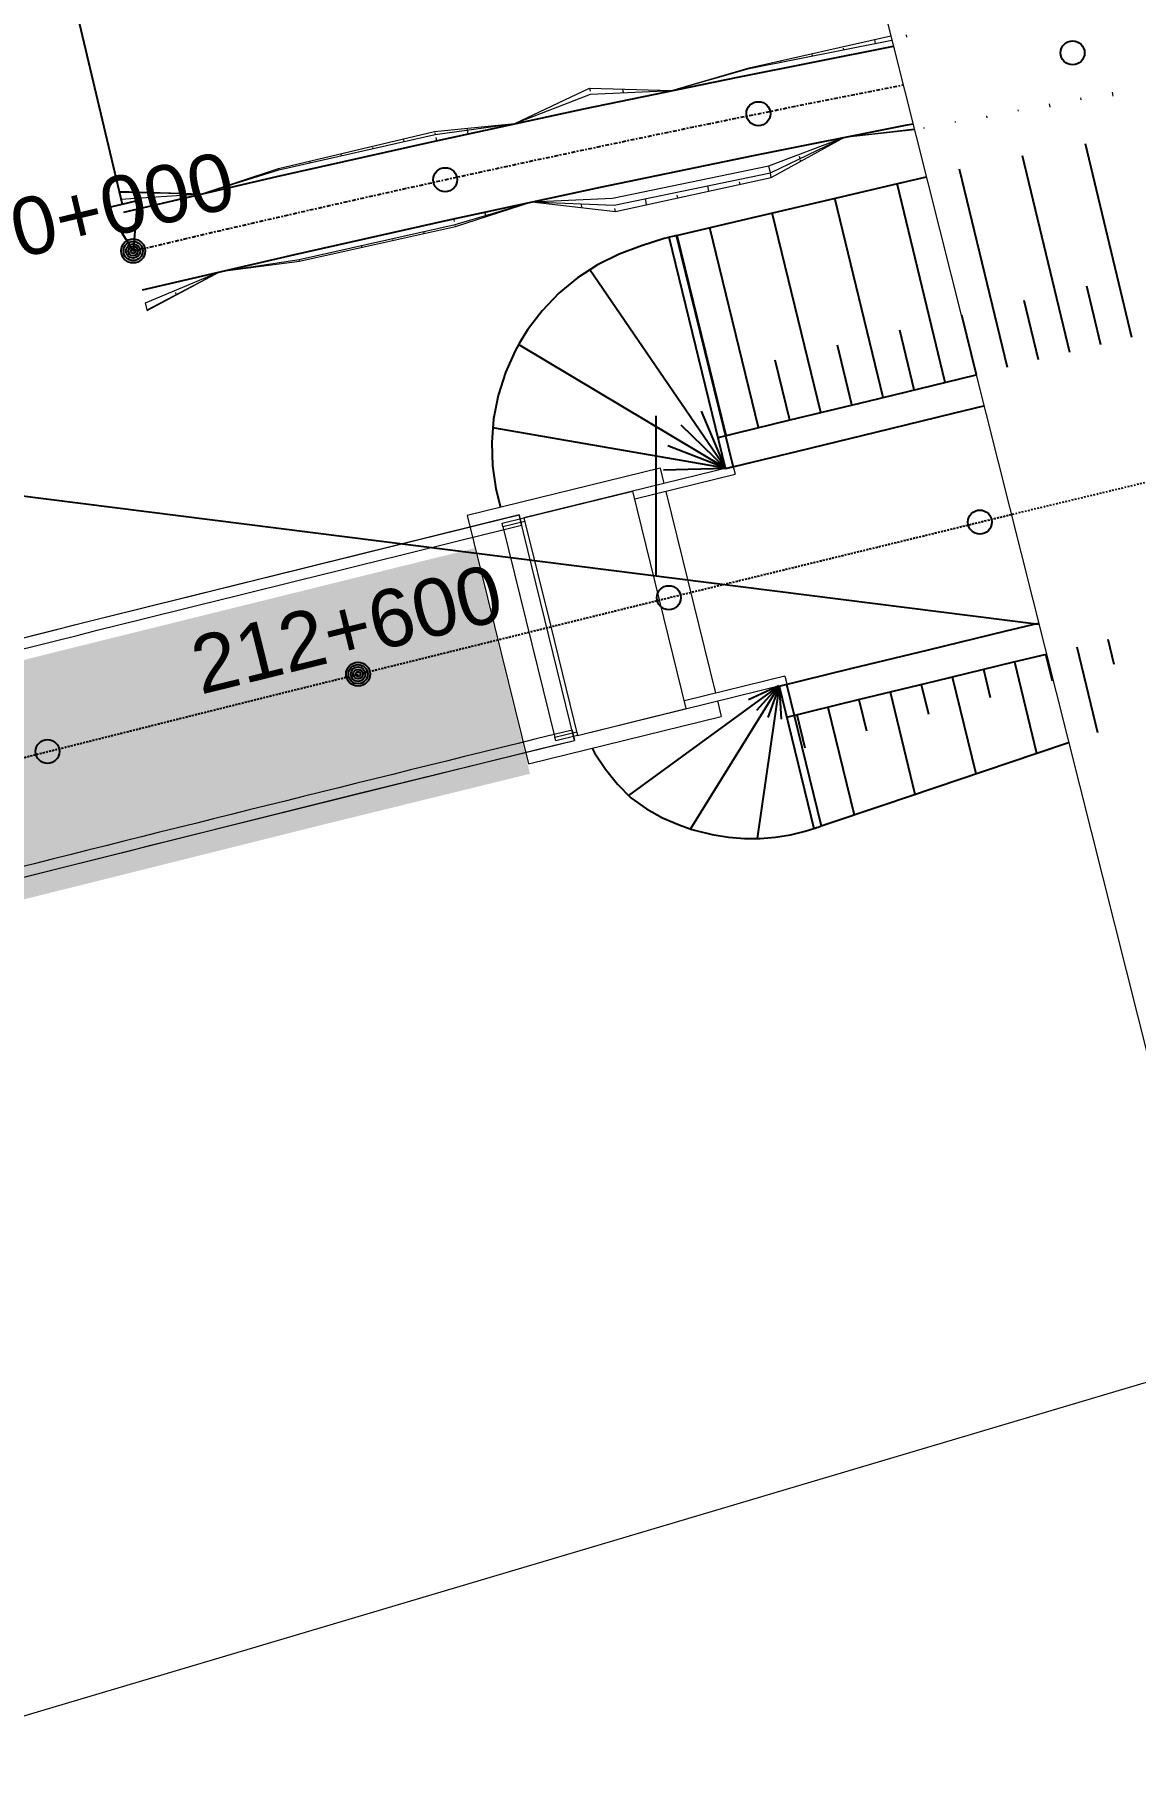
# Model space of a CAD drawing. Header units: metres. Extents: x -4 to 509425, y 7549 to 4732445.
# Drawn here: x 478961.2 to 479030, y 4719064.8 to 4719172.6 of the extents above; entities that cross this region are included whole.
import ezdxf
from ezdxf.enums import TextEntityAlignment as Align

# ---------------------------------------------------------------- set-up
doc = ezdxf.new("R2010")
doc.units = ezdxf.units.M
doc.header["$LTSCALE"] = 0.01
doc.header["$MEASUREMENT"] = 0
doc.linetypes.add('322308300149-PRV-PLA-PT-TRA-220201-XREF_PLANTA_1000$0$TRAZO_Y_PUNTO2', pattern=[12.7, 6.35, -3.175, 0, -3.175])
doc.linetypes.add('322308300149-PRV-PLA-PT-URB-220600-XREF_VIALES_1000$0$ACAD_ISO04W100', pattern=[30, 24, -3, 0, -3])
doc.layers.get('0').update_dxf_attribs({"lineweight": 0})
for name, color, linetype, lineweight in [('322308300149-PRV-PLA-PT-EST-221000-XREF_ESTRUC_1000$0$A-GENM', 9, 'Continuous', 9), ('322308300149-PRV-PLA-PT-EST-221000-XREF_ESTRUC_1000$0$S-BRDG-ABUT', 9, 'Continuous', 9), ('Ferrocarril electrificado tranvía o trolebus__ptw_', 8, 'Continuous', 0)]:
    doc.layers.add(name, color=color, linetype=linetype, lineweight=lineweight)
for name, color, linetype, lineweight, true_color in [('322308300149-PRV-PLA-PT-EST-221000-XREF_ESTRUC_1000$0$C-RAIL-HACH-VIADUCT', 7, 'Continuous', 9, 0xd6d6d6), ('322308300149-PRV-PLA-PT-URB-220600-XREF_VIALES_1000$0$C-ROAD-SLOP-CUTT-CAMINOS', 7, 'Continuous', 13, 0xff1f1f), ('322308300149-PRV-PLA-PT-URB-220600-XREF_VIALES_1000$0$C-ROAD-SLOP-FILL-CAMINOS', 7, 'Continuous', 13, 0x2eb800)]:
    doc.layers.add(name, color=color, linetype=linetype, lineweight=lineweight, true_color=true_color)
for name, color, linetype, true_color in [('322308300149-PRV-PLA-PT-TRA-220201-XREF_PLANTA_1000$0$C-RAIL-CNTR', 1, '322308300149-PRV-PLA-PT-TRA-220201-XREF_PLANTA_1000$0$TRAZO_Y_PUNTO2', 0xff0000), ('322308300149-PRV-PLA-PT-TRA-220201-XREF_PLANTA_1000$0$C-RAIL-SLOP-FILL', 7, 'Continuous', 0x2eb800), ('322308300149-PRV-PLA-PT-TRA-220201-XREF_PLANTA_1000$0$C-RAIL-TEXT-CNPK', 1, 'Continuous', 0xff0000), ('322308300149-PRV-PLA-PT-URB-220600-XREF_VIALES_1000$0$C-ROAD-CNTR-CAMINOS', 1, '322308300149-PRV-PLA-PT-URB-220600-XREF_VIALES_1000$0$ACAD_ISO04W100', 0xff0000), ('322308300149-PRV-PLA-PT-URB-220600-XREF_VIALES_1000$0$C-ROAD-TEXT-CNPK-CAMINOS-ENLACE', 1, 'Continuous', 0xff0000)]:
    doc.layers.add(name, color=color, linetype=linetype, true_color=true_color)
for name, color, linetype in [('322308300149-PRV-PLA-PT-TRA-220201-XREF_PLANTA_1000$0$C-RAIL-EXPL', 7, 'Continuous'), ('322308300149-PRV-PLA-PT-URB-220600-XREF_VIALES_1000$0$C-G-GRID-IMPAR', 252, 'Continuous'), ('322308300149-PRV-PLA-PT-URB-220600-XREF_VIALES_1000$0$C-ROAD-FRAIM-IMPAR', 6, 'Continuous'), ('322308300149-PRV-PLA-PT-URB-220600-XREF_VIALES_1000$0$C-ROAD-LANE', 4, 'Continuous'), ('322308300149-PRV-PLA-PT-URB-220600-XREF_VIALES_1000$0$C-ROAD-TEXT-INFO-H030 CE-MI-212_9', 6, 'Continuous')]:
    doc.layers.add(name, color=color, linetype=linetype)
doc.styles.add('322308300149-PRV-PLA-PT-TRA-220201-XREF_PLANTA_1000$0$TYPSA_Arial_3.5mm', font='arial.ttf', dxfattribs={"height": 3.5})
doc.styles.add('322308300149-PRV-PLA-PT-URB-220600-XREF_VIALES_1000$0$Standard', font='arial.ttf')

# ---------------------------------------------------------------- blocks, each defined once
blk = doc.blocks.new('322308300149-PRV-PLA-PT-EST-221000-XREF_ESTRUC_1000$0$SOFISTiK_Generic_Abutment-FIJO - SOFISTiK_Generic_Abutment-FIJO-2783365-Planta 2D SE')
at = {"layer": '322308300149-PRV-PLA-PT-EST-221000-XREF_ESTRUC_1000$0$S-BRDG-ABUT'}
for p, q in [((-9.8, 7), (-9.8, 8)), ((2.6, 8), (-9.8, 8)), ((2.6, -8), (2.6, 8)), ((-14.26, 6.5), (-14.26, 7)), ((-0.8, 7), (-14.26, 7)), ((-14.26, 6.5), (-7.8, 6.5)), ((-9.8, -6.5), (-9.8, 6.5)), ((-0.8, 7), (-7.8, 7)), ((-7.8, 7), (-7.8, 0)), ((-0.8, 0), (-0.8, 7)), ((-0.8, 7), (0.6, 7)), ((-0.8, 6.8), (0.6, 6.8)), ((0.6, 7), (0.6, 6.8)), ((0.6, -6.8), (0.6, 6.8)), ((-7.8, 0), (-7.8, -7)), ((-0.8, -7), (-0.8, 0)), ((-14.26, -7), (-14.26, -6.5)), ((-7.8, -6.5), (-14.26, -6.5)), ((-14.26, -7), (-0.8, -7)), ((-9.8, -8), (-9.8, -7)), ((-0.8, -7), (-7.8, -7)), ((0.6, -6.8), (-0.8, -6.8)), ((0.6, -7), (-0.8, -7)), ((0.6, -6.8), (0.6, -7)), ((-9.8, -8), (2.6, -8))]:
    blk.add_line(p, q, dxfattribs=at)
blk = doc.blocks.new('322308300149-PRV-PLA-PT-EST-221000-XREF_ESTRUC_1000$0$Component_A-E-1-E-2 _0_ - Component_A-E-1-E-2 _0_-793541-Planta 2D SE')
at = {"layer": '322308300149-PRV-PLA-PT-EST-221000-XREF_ESTRUC_1000$0$A-GENM'}
for p, q in [((12881.2, 3321.1), (12881.23, 3321)), ((12881.24, 3320.94), (12881.2, 3321.1)), ((12881.23, 3321), (12881.25, 3320.91)), ((12881.36, 3320.46), (12881.24, 3320.94)), ((12881.25, 3320.91), (12881.27, 3320.85)), ((12881.27, 3320.85), (12881.36, 3320.46))]:
    blk.add_line(p, q, dxfattribs=at)
for points in [[(12657.48, 3262.36), (12669.36, 3265.66), (12693.15, 3272.22), (12722.92, 3280.3), (12746.75, 3286.67), (12761.66, 3290.62), (12773.59, 3293.76), (12785.53, 3296.88), (12801.2, 3300.95), (12820.62, 3305.93), (12847.52, 3312.76), (12867.73, 3317.79), (12881.2, 3321.1)], [(12657.66, 3261.72), (12669.54, 3265.03), (12693.32, 3271.58), (12723.09, 3279.66), (12746.92, 3286.03), (12761.83, 3289.98), (12773.76, 3293.12), (12785.69, 3296.24), (12801.36, 3300.31), (12820.78, 3305.29), (12847.69, 3312.11), (12867.89, 3317.14), (12881.36, 3320.46)]]:
    blk.add_open_spline(points, degree=3, knots=[0, 0, 0, 0, 0.16, 0.32, 0.4, 0.48, 0.52, 0.56, 0.64, 0.73, 0.82, 1, 1, 1, 1], dxfattribs=at)
blk = doc.blocks.new('322308300149-PRV-PLA-PT-EST-221000-XREF_ESTRUC_1000$0$Component_A-E-1-E-2 _1_ - Component_A-E-1-E-2 _1_-797742-Planta 2D SE')
at = {"layer": '322308300149-PRV-PLA-PT-EST-221000-XREF_ESTRUC_1000$0$A-GENM'}
for p, q in [((12884.63, 3307.16), (12884.51, 3307.64)), ((12884.51, 3307.64), (12884.61, 3307.25)), ((12884.61, 3307.25), (12884.62, 3307.19)), ((12884.62, 3307.19), (12884.65, 3307.09)), ((12884.67, 3307), (12884.63, 3307.16)), ((12884.65, 3307.09), (12884.67, 3307))]:
    blk.add_line(p, q, dxfattribs=at)
for points, knots in [([(12884.51, 3307.64), (12872.56, 3304.7), (12848.65, 3298.75), (12818.81, 3291.17), (12794.97, 3285.02), (12777.09, 3280.35), (12759.23, 3275.64), (12733.94, 3268.91), (12701.25, 3260.07), (12674.54, 3252.71), (12661.19, 3249.01)], [0, 0, 0, 0, 0.16, 0.32, 0.4, 0.48, 0.56, 0.64, 0.82, 1, 1, 1, 1]), ([(12661.37, 3248.37), (12673.23, 3251.66), (12696.97, 3258.21), (12726.68, 3266.27), (12750.47, 3272.63), (12765.35, 3276.58), (12777.26, 3279.71), (12789.17, 3282.82), (12804.82, 3286.88), (12824.2, 3291.86), (12851.06, 3298.67), (12871.22, 3303.69), (12884.67, 3307)], [0, 0, 0, 0, 0.16, 0.32, 0.4, 0.48, 0.52, 0.56, 0.64, 0.73, 0.82, 1, 1, 1, 1])]:
    blk.add_open_spline(points, degree=3, knots=knots, dxfattribs=at)

msp = doc.modelspace()

# ---------------------------------------------------------------- hatches: boundary and pattern name
at = {"layer": '322308300149-PRV-PLA-PT-EST-221000-XREF_ESTRUC_1000$0$C-RAIL-HACH-VIADUCT'}
h = msp.add_hatch(color=256, dxfattribs=at)
h.dxf.hatch_style = 1
h.paths.add_polyline_path([(478992.12, 4719126.396), (478988.652, 4719140.5), (478962.619, 4719134.047), (478935.625, 4719127.247), (478918.648, 4719122.913), (478901.96, 4719118.612), (478884.894, 4719114.168), (478862.659, 4719108.313), (478838.899, 4719101.976), (478819.752, 4719096.812), (478810.335, 4719094.254), (478801.386, 4719091.812), (478779.238, 4719085.727), (478764.926, 4719081.763), (478768.814, 4719067.768), (478785.01, 4719072.252), (478801.607, 4719076.815), (478810.541, 4719079.256), (478831.363, 4719084.906), (478853.159, 4719090.757), (478874.385, 4719096.39), (478899.282, 4719102.911), (478919.002, 4719108.009), (478936.563, 4719112.499), (478960.607, 4719118.57), (478978.668, 4719123.087)])

# ---------------------------------------------------------------- linework, layer by layer
at = {"color": 5}
msp.add_lwpolyline([(481205.446, 4721268.321), (481336.779, 4720890.497), (478580.819, 4719937.652), (478841.025, 4719863.247), (479090.734, 4718869.963), (479275.072, 4718507.303), (483717.896, 4718343.114), (483848.697, 4718078.765), (484900.497, 4718140.211), (490826.186, 4717645.711)], dxfattribs=at)
at = {"layer": '322308300149-PRV-PLA-PT-EST-221000-XREF_ESTRUC_1000$0$C-RAIL-HACH-VIADUCT', "flags": 128}
msp.add_lwpolyline([(478939.349, 4719114.587), (478963.393, 4719120.659), (478981.454, 4719125.176), (478994.907, 4719128.484), (478991.438, 4719142.589), (478965.405, 4719136.135), (478938.411, 4719129.335)], dxfattribs=at)
at = {"layer": '322308300149-PRV-PLA-PT-TRA-220201-XREF_PLANTA_1000$0$C-RAIL-CNTR', "flags": 128}
for points in [[(474084.959, 4718183.219), (477094.628, 4718673.219), (477182.903, 4718687.627), (477236.79, 4718696.516), (477279.237, 4718703.607), (477316.47, 4718709.913), (477350.418, 4718715.747), (477382.017, 4718721.261), (477411.812, 4718726.544), (477440.156, 4718731.653), (477467.296, 4718736.628), (477493.412, 4718741.498), (477518.641, 4718746.285), (477543.09, 4718751.008), (477547.823, 4718751.931), (477571.451, 4718756.593), (477595.063, 4718761.332), (477618.659, 4718766.151), (477642.239, 4718771.047), (477665.803, 4718776.022), (477689.35, 4718781.075), (477712.88, 4718786.206), (477736.393, 4718791.415), (477759.889, 4718796.703), (477783.367, 4718802.068), (477806.827, 4718807.512), (477830.268, 4718813.033), (477853.692, 4718818.632), (477877.096, 4718824.309), (477900.482, 4718830.064), (477923.848, 4718835.896), (477947.195, 4718841.806), (477970.522, 4718847.793), (477993.829, 4718853.858), (477998.229, 4718855.012), (478021.512, 4718861.169), (478045.409, 4718867.569), (478069.995, 4718874.235), (478095.358, 4718881.193), (478121.612, 4718888.478), (478148.901, 4718896.13), (478177.413, 4718904.207), (478207.405, 4718912.784), (478239.242, 4718921.97), (478273.48, 4718931.928), (478311.037, 4718942.93), (478353.669, 4718955.497), (478405.698, 4718970.906), (478440.547, 4718981.25), (478526.301, 4719006.67), (478578.691, 4719022.105), (478619.997, 4719034.181), (478656.265, 4719044.697), (478689.372, 4719054.209), (478720.224, 4719062.988), (478749.351, 4719071.19), (478777.096, 4719078.917), (478803.698, 4719086.242), (478829.333, 4719093.216), (478854.132, 4719099.878), (478878.202, 4719106.26), (478882.865, 4719107.487), (478906.168, 4719113.566), (478929.492, 4719119.568), (478952.835, 4719125.493), (478976.197, 4719131.34), (478999.579, 4719137.109), (479022.98, 4719142.801), (479046.4, 4719148.415), (479069.838, 4719153.951), (479093.295, 4719159.409), (479116.769, 4719164.789), (479140.261, 4719170.091), (479163.771, 4719175.315), (479187.298, 4719180.461), (479210.842, 4719185.529), (479234.403, 4719190.519), (479257.98, 4719195.43), (479281.573, 4719200.263), (479305.182, 4719205.017), (479328.807, 4719209.693), (479352.447, 4719214.291), (479376.103, 4719218.81), (479399.773, 4719223.25), (479423.458, 4719227.612), (479447.157, 4719231.895), (479470.87, 4719236.1), (479494.598, 4719240.225), (479518.338, 4719244.272), (479542.092, 4719248.24), (479565.86, 4719252.129), (479589.639, 4719255.938), (479613.432, 4719259.669), (479637.237, 4719263.321), (479661.053, 4719266.894), (479684.882, 4719270.387), (479708.722, 4719273.802), (479732.573, 4719277.137), (479756.435, 4719280.393), (479780.307, 4719283.57), (479804.191, 4719286.667), (479828.084, 4719289.685), (479851.987, 4719292.624), (479875.9, 4719295.483), (479899.822, 4719298.263), (479923.753, 4719300.963), (479947.694, 4719303.584), (479971.642, 4719306.125), (479995.599, 4719308.587), (480019.564, 4719310.969), (480043.537, 4719313.271), (480067.518, 4719315.494), (480091.505, 4719317.637), (480115.5, 4719319.701), (480139.501, 4719321.684), (480163.509, 4719323.588), (480187.523, 4719325.413), (480211.543, 4719327.157), (480235.568, 4719328.822), (480259.599, 4719330.407), (480283.636, 4719331.912), (480307.677, 4719333.337), (480331.722, 4719334.682), (480355.772, 4719335.947), (480379.826, 4719337.133), (480403.884, 4719338.238), (480427.945, 4719339.264), (480452.01, 4719340.21), (480476.077, 4719341.076), (480500.148, 4719341.862), (480524.22, 4719342.567), (480548.295, 4719343.193), (480572.372, 4719343.739), (480596.451, 4719344.205), (480620.531, 4719344.591), (480644.612, 4719344.897), (480668.695, 4719345.123), (480692.777, 4719345.269), (480716.86, 4719345.335), (480740.943, 4719345.321), (480765.026, 4719345.227), (480789.109, 4719345.053), (480813.191, 4719344.799), (480837.272, 4719344.465), (480861.351, 4719344.051), (480885.429, 4719343.557), (480909.506, 4719342.983), (480933.58, 4719342.329), (480957.652, 4719341.595), (480981.721, 4719340.781), (481005.788, 4719339.888), (481029.851, 4719338.914), (481053.912, 4719337.86), (481077.968, 4719336.726), (481102.021, 4719335.513), (481126.069, 4719334.22), (481150.113, 4719332.846), (481174.152, 4719331.393), (481198.187, 4719329.86), (481222.216, 4719328.247), (481246.239, 4719326.555), (481270.257, 4719324.782), (481294.269, 4719322.93), (481318.275, 4719320.998), (481342.274, 4719318.987), (481366.266, 4719316.895), (481390.251, 4719314.724), (481414.229, 4719312.473), (481438.199, 4719310.143), (481462.161, 4719307.733), (481486.115, 4719305.243), (481488.106, 4719305.033), (481512.051, 4719302.458), (481536.641, 4719299.734), (481561.95, 4719296.852), (481588.072, 4719293.797), (481615.125, 4719290.555), (481643.255, 4719287.104), (481672.659, 4719283.419), (481703.601, 4719279.462), (481736.46, 4719275.182), (481771.808, 4719270.501), (481810.595, 4719265.287), (481854.634, 4719259.293), (481908.391, 4719251.905), (481944.402, 4719246.934), (482033.009, 4719234.735), (482087.126, 4719227.377), (482129.781, 4719221.666), (482167.221, 4719216.739), (482201.383, 4719212.328), (482233.206, 4719208.302), (482263.237, 4719204.586), (482291.83, 4719201.13), (482319.232, 4719197.9), (482345.625, 4719194.872), (482371.146, 4719192.025), (482395.902, 4719189.345), (482400.697, 4719188.836), (482424.651, 4719186.34), (482448.612, 4719183.923), (482472.582, 4719181.586), (482496.559, 4719179.329), (482520.544, 4719177.151), (482544.535, 4719175.053), (482568.534, 4719173.035), (482592.539, 4719171.096), (482616.55, 4719169.237), (482640.567, 4719167.458), (482664.591, 4719165.759), (482688.619, 4719164.14), (482712.653, 4719162.6), (482736.692, 4719161.14), (482760.736, 4719159.76), (482784.784, 4719158.46), (482808.836, 4719157.24), (482832.892, 4719156.1), (482856.952, 4719155.04), (482881.015, 4719154.059), (482905.081, 4719153.159), (482929.151, 4719152.338), (482953.222, 4719151.598), (482977.297, 4719150.937), (483001.373, 4719150.356), (483025.451, 4719149.856), (483049.53, 4719149.435), (483073.611, 4719149.094), (483097.693, 4719148.834), (483121.775, 4719148.653), (483145.858, 4719148.552), (483169.941, 4719148.532), (483194.024, 4719148.591), (483218.107, 4719148.73), (483242.189, 4719148.95), (483266.271, 4719149.249), (483290.351, 4719149.628), (483314.43, 4719150.088), (483338.507, 4719150.627), (483362.582, 4719151.246), (483386.655, 4719151.946), (483410.726, 4719152.725), (483434.793, 4719153.584), (483458.858, 4719154.523), (483474.289, 4719155.167), (483498.348, 4719156.237), (483523.06, 4719157.414), (483548.5, 4719158.705), (483574.762, 4719160.117), (483601.965, 4719161.658), (483630.256, 4719163.339), (483659.833, 4719165.175), (483690.963, 4719167.185), (483724.025, 4719169.397), (483759.596, 4719171.855), (483798.634, 4719174.628), (483842.963, 4719177.851), (483897.077, 4719181.856), (483933.328, 4719184.56), (484022.525, 4719191.183), (484076.998, 4719195.136), (484119.926, 4719198.163), (484157.601, 4719200.734), (484191.973, 4719202.996), (484223.986, 4719205.02), (484254.19, 4719206.847), (484282.943, 4719208.505), (484310.494, 4719210.011), (484337.025, 4719211.38), (484362.674, 4719212.622), (484387.55, 4719213.745), (484392.367, 4719213.953), (484416.43, 4719214.943), (484440.496, 4719215.854), (484464.565, 4719216.684), (484488.636, 4719217.435), (484512.71, 4719218.105), (484536.786, 4719218.696), (484560.864, 4719219.207), (484584.943, 4719219.637), (484609.024, 4719219.988), (484633.106, 4719220.258), (484657.188, 4719220.449), (484681.271, 4719220.56), (484705.354, 4719220.59), (484729.437, 4719220.541), (484753.52, 4719220.412), (484777.602, 4719220.202), (484801.684, 4719219.913), (484825.764, 4719219.543), (484835.198, 4719219.377), (484859.276, 4719218.897), (484884.009, 4719218.325), (484909.473, 4719217.657), (484935.763, 4719216.889), (484962.995, 4719216.015), (484991.319, 4719215.028), (485020.932, 4719213.917), (485052.101, 4719212.67), (485085.208, 4719211.268), (485120.829, 4719209.682), (485159.922, 4719207.866), (485204.317, 4719205.73), (485258.513, 4719203.051), (485294.82, 4719201.236), (485384.152, 4719196.798), (485439.396, 4719194.146), (485482.826, 4719192.149), (485520.915, 4719190.482), (485555.652, 4719189.046), (485587.997, 4719187.791), (485618.51, 4719186.69), (485647.552, 4719185.724), (485674.461, 4719184.906), (485701.284, 4719184.171), (485728.108, 4719183.515), (485754.935, 4719182.939), (485781.763, 4719182.443), (485808.593, 4719182.028), (485835.424, 4719181.692), (485862.255, 4719181.436), (485889.087, 4719181.26), (485915.92, 4719181.164), (485942.753, 4719181.149), (485969.586, 4719181.213), (485996.418, 4719181.357), (486023.25, 4719181.581), (486050.081, 4719181.885), (486076.911, 4719182.269), (486103.74, 4719182.734), (486130.567, 4719183.278), (486157.393, 4719183.902), (486184.216, 4719184.606), (486211.037, 4719185.39), (486237.856, 4719186.254), (486264.673, 4719187.198), (486291.486, 4719188.222), (486318.296, 4719189.326), (486345.103, 4719190.51), (486371.906, 4719191.774), (486398.705, 4719193.117), (486425.5, 4719194.541), (486452.29, 4719196.044), (486479.076, 4719197.627), (486505.858, 4719199.29), (486532.634, 4719201.033), (486559.405, 4719202.856), (486586.17, 4719204.759), (486612.929, 4719206.741), (486639.683, 4719208.803), (486666.43, 4719210.945), (486693.171, 4719213.167), (486719.904, 4719215.468), (486746.631, 4719217.849), (486773.351, 4719220.31), (486800.063, 4719222.85), (486826.768, 4719225.47), (486853.465, 4719228.17), (486880.153, 4719230.949), (486906.833, 4719233.808), (486933.505, 4719236.746), (486960.167, 4719239.764), (486986.821, 4719242.861), (487013.465, 4719246.038), (487040.099, 4719249.294), (487066.724, 4719252.63), (487093.339, 4719256.045), (487119.943, 4719259.539), (487146.537, 4719263.112), (487173.12, 4719266.765), (487199.692, 4719270.497), (487226.252, 4719274.309), (487252.802, 4719278.199), (487279.339, 4719282.169), (487305.865, 4719286.217), (487332.378, 4719290.345), (487358.879, 4719294.552), (487385.368, 4719298.837), (487411.843, 4719303.202), (487438.305, 4719307.646), (487464.754, 4719312.168), (487491.189, 4719316.77), (487517.611, 4719321.45), (487544.018, 4719326.209), (487570.412, 4719331.046), (487596.79, 4719335.963), (487623.154, 4719340.957), (487649.503, 4719346.031), (487675.836, 4719351.183), (487702.154, 4719356.413), (487728.457, 4719361.722), (487754.743, 4719367.11), (487781.013, 4719372.575), (487807.267, 4719378.119), (487833.504, 4719383.741), (487859.725, 4719389.442), (487885.928, 4719395.22), (487912.114, 4719401.077), (487938.282, 4719407.012), (487964.432, 4719413.024), (487990.565, 4719419.115), (488016.679, 4719425.284), (488042.775, 4719431.53), (488068.852, 4719437.854), (488094.909, 4719444.256), (488120.948, 4719450.735), (488146.967, 4719457.293), (488172.967, 4719463.927), (488198.947, 4719470.639), (488224.906, 4719477.429), (488250.846, 4719484.296), (488276.764, 4719491.24), (488302.662, 4719498.262), (488328.539, 4719505.36), (488354.394, 4719512.536), (488380.228, 4719519.789), (488406.041, 4719527.119), (488431.831, 4719534.525), (488457.599, 4719542.009), (488483.345, 4719549.569), (488509.068, 4719557.207), (488534.768, 4719564.92), (488560.445, 4719572.711), (488586.099, 4719580.578), (488590.128, 4719581.821), (488615.754, 4719589.777), (488640.783, 4719597.632), (488665.264, 4719605.4), (488689.238, 4719613.092), (488712.742, 4719620.718), (488723.542, 4719624.251), (488746.413, 4719631.795), (488769.259, 4719639.414), (488792.08, 4719647.11), (488814.875, 4719654.882), (488837.644, 4719662.729), (488860.386, 4719670.651), (488883.103, 4719678.65), (488905.792, 4719686.723), (488928.455, 4719694.872), (488951.09, 4719703.096), (488973.698, 4719711.396), (488996.278, 4719719.77), (489018.831, 4719728.219), (489020.726, 4719728.933)], [(474084.959, 4718183.219), (477094.628, 4718673.219), (477182.903, 4718687.627), (477236.79, 4718696.516), (477279.237, 4718703.607), (477316.47, 4718709.913), (477350.418, 4718715.747), (477382.017, 4718721.261), (477411.812, 4718726.544), (477440.156, 4718731.653), (477467.296, 4718736.628), (477493.412, 4718741.498), (477518.641, 4718746.285), (477543.09, 4718751.008), (477547.823, 4718751.931), (477571.451, 4718756.593), (477595.063, 4718761.332), (477618.659, 4718766.151), (477642.239, 4718771.047), (477665.803, 4718776.022), (477689.35, 4718781.075), (477712.88, 4718786.206), (477736.393, 4718791.415), (477759.889, 4718796.703), (477783.367, 4718802.068), (477806.827, 4718807.512), (477830.268, 4718813.033), (477853.692, 4718818.632), (477877.096, 4718824.309), (477900.482, 4718830.064), (477923.848, 4718835.896), (477947.195, 4718841.806), (477970.522, 4718847.793), (477993.829, 4718853.858), (477998.229, 4718855.012), (478021.512, 4718861.169), (478045.409, 4718867.569), (478069.995, 4718874.235), (478095.358, 4718881.193), (478121.612, 4718888.478), (478148.901, 4718896.13), (478177.413, 4718904.207), (478207.405, 4718912.784), (478239.242, 4718921.97), (478273.48, 4718931.928), (478311.037, 4718942.93), (478353.669, 4718955.497), (478405.698, 4718970.906), (478440.547, 4718981.25), (478526.301, 4719006.67), (478578.691, 4719022.105), (478619.997, 4719034.181), (478656.265, 4719044.697), (478689.372, 4719054.209), (478720.224, 4719062.988), (478749.351, 4719071.19), (478777.096, 4719078.917), (478803.698, 4719086.242), (478829.333, 4719093.216), (478854.132, 4719099.878), (478878.202, 4719106.26), (478882.865, 4719107.487), (478906.168, 4719113.566), (478929.492, 4719119.568), (478952.835, 4719125.493), (478976.197, 4719131.34), (478999.579, 4719137.109), (479022.98, 4719142.801), (479046.4, 4719148.415), (479069.838, 4719153.951), (479093.295, 4719159.409), (479116.769, 4719164.789), (479140.261, 4719170.091), (479163.771, 4719175.315), (479187.298, 4719180.461), (479210.842, 4719185.529), (479234.403, 4719190.519), (479257.98, 4719195.43), (479281.573, 4719200.263), (479305.182, 4719205.017), (479328.807, 4719209.693), (479352.447, 4719214.291), (479376.103, 4719218.81), (479399.773, 4719223.25), (479423.458, 4719227.612), (479447.157, 4719231.895), (479470.87, 4719236.1), (479494.598, 4719240.225), (479518.338, 4719244.272), (479542.092, 4719248.24), (479565.86, 4719252.129), (479589.639, 4719255.938), (479613.432, 4719259.669), (479637.237, 4719263.321), (479661.053, 4719266.894), (479684.882, 4719270.387), (479708.722, 4719273.802), (479732.573, 4719277.137), (479756.435, 4719280.393), (479780.307, 4719283.57), (479804.191, 4719286.667), (479828.084, 4719289.685), (479851.987, 4719292.624), (479875.9, 4719295.483), (479899.822, 4719298.263), (479923.753, 4719300.963), (479947.694, 4719303.584), (479971.642, 4719306.125), (479995.599, 4719308.587), (480019.564, 4719310.969), (480043.537, 4719313.271), (480067.518, 4719315.494), (480091.505, 4719317.637), (480115.5, 4719319.701), (480139.501, 4719321.684), (480163.509, 4719323.588), (480187.523, 4719325.413), (480211.543, 4719327.157), (480235.568, 4719328.822), (480259.599, 4719330.407), (480283.636, 4719331.912), (480307.677, 4719333.337), (480331.722, 4719334.682), (480355.772, 4719335.947), (480379.826, 4719337.133), (480403.884, 4719338.238), (480427.945, 4719339.264), (480452.01, 4719340.21), (480476.077, 4719341.076), (480500.148, 4719341.862), (480524.22, 4719342.567), (480548.295, 4719343.193), (480572.372, 4719343.739), (480596.451, 4719344.205), (480620.531, 4719344.591), (480644.612, 4719344.897), (480668.695, 4719345.123), (480692.777, 4719345.269), (480716.86, 4719345.335), (480740.943, 4719345.321), (480765.026, 4719345.227), (480789.109, 4719345.053), (480813.191, 4719344.799), (480837.272, 4719344.465), (480861.351, 4719344.051), (480885.429, 4719343.557), (480909.506, 4719342.983), (480933.58, 4719342.329), (480957.652, 4719341.595), (480981.721, 4719340.781), (481005.788, 4719339.888), (481029.851, 4719338.914), (481053.912, 4719337.86), (481077.968, 4719336.726), (481102.021, 4719335.513), (481126.069, 4719334.22), (481150.113, 4719332.846), (481174.152, 4719331.393), (481198.187, 4719329.86), (481222.216, 4719328.247), (481246.239, 4719326.555), (481270.257, 4719324.782), (481294.269, 4719322.93), (481318.275, 4719320.998), (481342.274, 4719318.987), (481366.266, 4719316.895), (481390.251, 4719314.724), (481414.229, 4719312.473), (481438.199, 4719310.143), (481462.161, 4719307.733), (481486.115, 4719305.243), (481488.106, 4719305.033), (481512.051, 4719302.458), (481536.641, 4719299.734), (481561.95, 4719296.852), (481588.072, 4719293.797), (481615.125, 4719290.555), (481643.255, 4719287.104), (481672.659, 4719283.419), (481703.601, 4719279.462), (481736.46, 4719275.182), (481771.808, 4719270.501), (481810.595, 4719265.287), (481854.634, 4719259.293), (481908.391, 4719251.905), (481944.402, 4719246.934), (482033.009, 4719234.735), (482087.126, 4719227.377), (482129.781, 4719221.666), (482167.221, 4719216.739), (482201.383, 4719212.328), (482233.206, 4719208.302), (482263.237, 4719204.586), (482291.83, 4719201.13), (482319.232, 4719197.9), (482345.625, 4719194.872), (482371.146, 4719192.025), (482395.902, 4719189.345), (482400.697, 4719188.836), (482424.651, 4719186.34), (482448.612, 4719183.923), (482472.582, 4719181.586), (482496.559, 4719179.329), (482520.544, 4719177.151), (482544.535, 4719175.053), (482568.534, 4719173.035), (482592.539, 4719171.096), (482616.55, 4719169.237), (482640.567, 4719167.458), (482664.591, 4719165.759), (482688.619, 4719164.14), (482712.653, 4719162.6), (482736.692, 4719161.14), (482760.736, 4719159.76), (482784.784, 4719158.46), (482808.836, 4719157.24), (482832.892, 4719156.1), (482856.952, 4719155.04), (482881.015, 4719154.059), (482905.081, 4719153.159), (482929.151, 4719152.338), (482953.222, 4719151.598), (482977.297, 4719150.937), (483001.373, 4719150.356), (483025.451, 4719149.856), (483049.53, 4719149.435), (483073.611, 4719149.094), (483097.693, 4719148.834), (483121.775, 4719148.653), (483145.858, 4719148.552), (483169.941, 4719148.532), (483194.024, 4719148.591), (483218.107, 4719148.73), (483242.189, 4719148.95), (483266.271, 4719149.249), (483290.351, 4719149.628), (483314.43, 4719150.088), (483338.507, 4719150.627), (483362.582, 4719151.246), (483386.655, 4719151.946), (483410.726, 4719152.725), (483434.793, 4719153.584), (483458.858, 4719154.523), (483474.289, 4719155.167), (483498.348, 4719156.237), (483523.06, 4719157.414), (483548.5, 4719158.705), (483574.762, 4719160.117), (483601.965, 4719161.658), (483630.256, 4719163.339), (483659.833, 4719165.175), (483690.963, 4719167.185), (483724.025, 4719169.397), (483759.596, 4719171.855), (483798.634, 4719174.628), (483842.963, 4719177.851), (483897.077, 4719181.856), (483933.328, 4719184.56), (484022.525, 4719191.183), (484076.998, 4719195.136), (484119.926, 4719198.163), (484157.601, 4719200.734), (484191.973, 4719202.996), (484223.986, 4719205.02), (484254.19, 4719206.847), (484282.943, 4719208.505), (484310.494, 4719210.011), (484337.025, 4719211.38), (484362.674, 4719212.622), (484387.55, 4719213.745), (484392.367, 4719213.953), (484416.43, 4719214.943), (484440.496, 4719215.854), (484464.565, 4719216.684), (484488.636, 4719217.435), (484512.71, 4719218.105), (484536.786, 4719218.696), (484560.864, 4719219.207), (484584.943, 4719219.637), (484609.024, 4719219.988), (484633.106, 4719220.258), (484657.188, 4719220.449), (484681.271, 4719220.56), (484705.354, 4719220.59), (484729.437, 4719220.541), (484753.52, 4719220.412), (484777.602, 4719220.202), (484801.684, 4719219.913), (484825.764, 4719219.543), (484835.198, 4719219.377), (484859.276, 4719218.897), (484884.009, 4719218.325), (484909.473, 4719217.657), (484935.763, 4719216.889), (484962.995, 4719216.015), (484991.319, 4719215.028), (485020.932, 4719213.917), (485052.101, 4719212.67), (485085.208, 4719211.268), (485120.829, 4719209.682), (485159.922, 4719207.866), (485204.317, 4719205.73), (485258.513, 4719203.051), (485294.82, 4719201.236), (485384.152, 4719196.798), (485439.396, 4719194.146), (485482.826, 4719192.149), (485520.915, 4719190.482), (485555.652, 4719189.046), (485587.997, 4719187.791), (485618.51, 4719186.69), (485647.552, 4719185.724), (485674.461, 4719184.906), (485701.284, 4719184.171), (485728.108, 4719183.515), (485754.935, 4719182.939), (485781.763, 4719182.443), (485808.593, 4719182.028), (485835.424, 4719181.692), (485862.255, 4719181.436), (485889.087, 4719181.26), (485915.92, 4719181.164), (485942.753, 4719181.149), (485969.586, 4719181.213), (485996.418, 4719181.357), (486023.25, 4719181.581), (486050.081, 4719181.885), (486076.911, 4719182.269), (486103.74, 4719182.734), (486130.567, 4719183.278), (486157.393, 4719183.902), (486184.216, 4719184.606), (486211.037, 4719185.39), (486237.856, 4719186.254), (486264.673, 4719187.198), (486291.486, 4719188.222), (486318.296, 4719189.326), (486345.103, 4719190.51), (486371.906, 4719191.774), (486398.705, 4719193.117), (486425.5, 4719194.541), (486452.29, 4719196.044), (486479.076, 4719197.627), (486505.858, 4719199.29), (486532.634, 4719201.033), (486559.405, 4719202.856), (486586.17, 4719204.759), (486612.929, 4719206.741), (486639.683, 4719208.803), (486666.43, 4719210.945), (486693.171, 4719213.167), (486719.904, 4719215.468), (486746.631, 4719217.849), (486773.351, 4719220.31), (486800.063, 4719222.85), (486826.768, 4719225.47), (486853.465, 4719228.17), (486880.153, 4719230.949), (486906.833, 4719233.808), (486933.505, 4719236.746), (486960.167, 4719239.764), (486986.821, 4719242.861), (487013.465, 4719246.038), (487040.099, 4719249.294), (487066.724, 4719252.63), (487093.339, 4719256.045), (487119.943, 4719259.539), (487146.537, 4719263.112), (487173.12, 4719266.765), (487199.692, 4719270.497), (487226.252, 4719274.309), (487252.802, 4719278.199), (487279.339, 4719282.169), (487305.865, 4719286.217), (487332.378, 4719290.345), (487358.879, 4719294.552), (487385.368, 4719298.837), (487411.843, 4719303.202), (487438.305, 4719307.646), (487464.754, 4719312.168), (487491.189, 4719316.77), (487517.611, 4719321.45), (487544.018, 4719326.209), (487570.412, 4719331.046), (487596.79, 4719335.963), (487623.154, 4719340.957), (487649.503, 4719346.031), (487675.836, 4719351.183), (487702.154, 4719356.413), (487728.457, 4719361.722), (487754.743, 4719367.11), (487781.013, 4719372.575), (487807.267, 4719378.119), (487833.504, 4719383.741), (487859.725, 4719389.442), (487885.928, 4719395.22), (487912.114, 4719401.077), (487938.282, 4719407.012), (487964.432, 4719413.024), (487990.565, 4719419.115), (488016.679, 4719425.284), (488042.775, 4719431.53), (488068.852, 4719437.854), (488094.909, 4719444.256), (488120.948, 4719450.735), (488146.967, 4719457.293), (488172.967, 4719463.927), (488198.947, 4719470.639), (488224.906, 4719477.429), (488250.846, 4719484.296), (488276.764, 4719491.24), (488302.662, 4719498.262), (488328.539, 4719505.36), (488354.394, 4719512.536), (488380.228, 4719519.789), (488406.041, 4719527.119), (488431.831, 4719534.525), (488457.599, 4719542.009), (488483.345, 4719549.569), (488509.068, 4719557.207), (488534.768, 4719564.92), (488560.445, 4719572.711), (488586.099, 4719580.578), (488590.128, 4719581.821), (488615.754, 4719589.777), (488640.783, 4719597.632), (488665.264, 4719605.4), (488689.238, 4719613.092), (488712.742, 4719620.718), (488723.542, 4719624.251), (488746.413, 4719631.795), (488769.259, 4719639.414), (488792.08, 4719647.11), (488814.875, 4719654.882), (488837.644, 4719662.729), (488860.386, 4719670.651), (488883.103, 4719678.65), (488905.792, 4719686.723), (488928.455, 4719694.872), (488951.09, 4719703.096), (488973.698, 4719711.396), (488996.278, 4719719.77), (489018.831, 4719728.219), (489020.726, 4719728.933)], [(478635.848, 4719038.777), (478656.265, 4719044.697), (478689.372, 4719054.209), (478720.224, 4719062.988), (478749.351, 4719071.19), (478777.096, 4719078.917), (478803.698, 4719086.242), (478829.333, 4719093.216), (478854.132, 4719099.878), (478878.202, 4719106.26), (478882.865, 4719107.487), (478906.168, 4719113.566), (478929.492, 4719119.568), (478952.835, 4719125.493), (478976.197, 4719131.34), (478999.579, 4719137.109), (479022.192, 4719142.609)], [(478635.848, 4719038.777), (478656.265, 4719044.697), (478689.372, 4719054.209), (478720.224, 4719062.988), (478749.351, 4719071.19), (478777.096, 4719078.917), (478803.698, 4719086.242), (478829.333, 4719093.216), (478854.132, 4719099.878), (478878.202, 4719106.26), (478882.865, 4719107.487), (478906.168, 4719113.566), (478929.492, 4719119.568), (478952.835, 4719125.493), (478976.197, 4719131.34), (478999.579, 4719137.109), (479022.192, 4719142.609)]]:
    msp.add_lwpolyline(points, dxfattribs=at)
at = {"layer": '322308300149-PRV-PLA-PT-TRA-220201-XREF_PLANTA_1000$0$C-RAIL-EXPL', "lineweight": -3, "flags": 128}
for points in [[(479003.867, 4719147.422), (479008.383, 4719148.523), (479013.248, 4719149.705), (479018.113, 4719150.884), (479019.997, 4719151.339)], [(479003.867, 4719147.422), (479008.383, 4719148.523), (479013.248, 4719149.705), (479018.113, 4719150.884), (479019.997, 4719151.339)], [(479004.365, 4719145.485), (479008.856, 4719146.58), (479013.719, 4719147.761), (479018.583, 4719148.94), (479020.485, 4719149.399)], [(479004.365, 4719145.485), (479008.856, 4719146.58), (479013.719, 4719147.761), (479018.583, 4719148.94), (479020.485, 4719149.399)], [(479007.685, 4719131.885), (479012.166, 4719132.977), (479017.02, 4719134.156), (479021.875, 4719135.332), (479023.898, 4719135.821)], [(479007.685, 4719131.885), (479012.166, 4719132.977), (479017.02, 4719134.156), (479021.875, 4719135.332), (479023.898, 4719135.821)], [(479008.158, 4719129.941), (479012.639, 4719131.033), (479017.491, 4719132.212), (479022.345, 4719133.388), (479024.386, 4719133.881)], [(479008.158, 4719129.941), (479012.639, 4719131.033), (479017.491, 4719132.212), (479022.345, 4719133.388), (479024.386, 4719133.881)]]:
    msp.add_lwpolyline(points, dxfattribs=at)
at = {"layer": '322308300149-PRV-PLA-PT-TRA-220201-XREF_PLANTA_1000$0$C-RAIL-SLOP-FILL', "lineweight": -3}
for p, q in [((479029.731, 4719153.683), (479026.822, 4719165.795)), ((479029.731, 4719153.683), (479026.822, 4719165.795)), ((479025.842, 4719152.748), (479022.882, 4719165.045)), ((479025.842, 4719152.748), (479022.882, 4719165.045)), ((479021.953, 4719151.811), (479018.962, 4719164.205)), ((479021.953, 4719151.811), (479018.962, 4719164.205)), ((479014.177, 4719149.93), (479011.158, 4719162.382)), ((479014.177, 4719149.93), (479011.158, 4719162.382)), ((479018.065, 4719150.872), (479015.059, 4719163.299)), ((479018.065, 4719150.872), (479015.059, 4719163.299)), ((479010.29, 4719148.986), (479007.258, 4719161.463)), ((479010.29, 4719148.986), (479007.258, 4719161.463)), ((479006.404, 4719148.041), (479003.357, 4719160.544)), ((479006.404, 4719148.041), (479003.357, 4719160.544)), ((479004.333, 4719145.507), (479000.816, 4719159.943)), ((479004.333, 4719145.507), (479000.816, 4719159.943)), ((479004.375, 4719147.547), (479001.322, 4719160.063)), ((479004.375, 4719147.547), (479001.322, 4719160.063)), ((479004.33, 4719145.505), (478995.864, 4719157.914)), ((479004.33, 4719145.505), (478995.864, 4719157.914)), ((479023.897, 4719152.28), (479023.004, 4719155.987)), ((479023.897, 4719152.28), (479023.004, 4719155.987)), ((479027.786, 4719153.216), (479026.903, 4719156.888)), ((479027.786, 4719153.216), (479026.903, 4719156.888)), ((479020.009, 4719151.341), (479019.109, 4719155.065)), ((479020.009, 4719151.341), (479019.109, 4719155.065)), ((479016.121, 4719150.401), (479015.217, 4719154.133)), ((479016.121, 4719150.401), (479015.217, 4719154.133)), ((479004.327, 4719145.502), (478991.397, 4719153.236)), ((479004.327, 4719145.502), (478991.397, 4719153.236)), ((479012.234, 4719149.459), (479011.326, 4719153.198)), ((479012.234, 4719149.459), (479011.326, 4719153.198)), ((479008.347, 4719148.514), (479007.435, 4719152.261)), ((479008.347, 4719148.514), (479007.435, 4719152.261)), ((479004.332, 4719145.506), (479002.833, 4719149.064)), ((479004.332, 4719145.506), (479002.833, 4719149.064)), ((479004.326, 4719145.498), (478989.802, 4719148.023)), ((479004.326, 4719145.498), (478989.802, 4719148.023)), ((479004.328, 4719145.504), (479001.562, 4719148.197)), ((479004.328, 4719145.504), (479001.562, 4719148.197)), ((479004.326, 4719145.5), (479000.73, 4719146.904)), ((479004.326, 4719145.5), (479000.73, 4719146.904)), ((479004.326, 4719145.496), (479000.467, 4719145.389)), ((479004.326, 4719145.496), (479000.467, 4719145.389)), ((479026.281, 4719134.339), (479027.577, 4719128.968)), ((479026.281, 4719134.339), (479027.577, 4719128.968)), ((479028.226, 4719134.808), (479028.602, 4719133.248)), ((479028.226, 4719134.808), (479028.602, 4719133.248)), ((479022.393, 4719133.4), (479023.775, 4719127.688)), ((479022.393, 4719133.4), (479023.775, 4719127.688)), ((479024.337, 4719133.869), (479024.739, 4719132.207)), ((479024.337, 4719133.869), (479024.739, 4719132.207)), ((479018.506, 4719132.458), (479019.973, 4719126.405)), ((479018.506, 4719132.458), (479019.973, 4719126.405)), ((479020.449, 4719132.929), (479020.877, 4719131.164)), ((479020.449, 4719132.929), (479020.877, 4719131.164)), ((479007.674, 4719131.889), (478998.268, 4719125.046)), ((479007.674, 4719131.889), (478998.268, 4719125.046)), ((479007.677, 4719131.886), (479002.157, 4719122.946)), ((479007.677, 4719131.886), (479002.157, 4719122.946)), ((479007.673, 4719131.891), (479005.778, 4719131.024)), ((479007.673, 4719131.891), (479005.778, 4719131.024)), ((479007.675, 4719131.887), (479006.267, 4719130.351)), ((479007.675, 4719131.887), (479006.267, 4719130.351)), ((479007.681, 4719131.885), (479006.319, 4719122.354)), ((479007.681, 4719131.885), (479006.319, 4719122.354)), ((479007.679, 4719131.885), (479006.98, 4719129.921)), ((479007.679, 4719131.885), (479006.98, 4719129.921)), ((479007.683, 4719131.885), (479007.804, 4719129.804)), ((479007.683, 4719131.885), (479007.804, 4719129.804)), ((479007.685, 4719131.885), (479009.855, 4719122.976)), ((479007.685, 4719131.885), (479009.855, 4719122.976)), ((479012.675, 4719131.042), (479013.154, 4719129.072)), ((479012.675, 4719131.042), (479013.154, 4719129.072)), ((479014.618, 4719131.514), (479016.173, 4719125.119)), ((479014.618, 4719131.514), (479016.173, 4719125.119)), ((479016.562, 4719131.987), (479017.015, 4719130.119)), ((479016.562, 4719131.987), (479017.015, 4719130.119)), ((479008.789, 4719130.095), (479009.294, 4719128.022)), ((479008.789, 4719130.095), (479009.294, 4719128.022)), ((479010.732, 4719130.569), (479012.373, 4719123.831)), ((479010.732, 4719130.569), (479012.373, 4719123.831))]:
    msp.add_line(p, q, dxfattribs=at)
at = {"layer": '322308300149-PRV-PLA-PT-TRA-220201-XREF_PLANTA_1000$0$C-RAIL-SLOP-FILL', "lineweight": -3, "flags": 128}
for points in [[(479001.268, 4719160.051), (479005.344, 4719161.012), (479010.225, 4719162.162), (479015.107, 4719163.311), (479016.884, 4719163.723)], [(479001.268, 4719160.051), (479005.344, 4719161.012), (479010.225, 4719162.162), (479015.107, 4719163.311), (479016.884, 4719163.723)], [(479001.268, 4719160.051), (479001.219, 4719160.039), (479001.122, 4719160.016), (479001.025, 4719159.993), (479000.927, 4719159.97), (479000.83, 4719159.946), (479000.784, 4719159.935), (479000.504, 4719159.865), (478999.09, 4719159.408), (478997.689, 4719158.893), (478996.345, 4719158.226), (478995.081, 4719157.406), (478993.918, 4719156.445), (478992.871, 4719155.355), (478991.958, 4719154.152), (478991.434, 4719153.303), (478991.19, 4719152.853), (478990.578, 4719151.48), (478990.129, 4719150.051), (478989.846, 4719148.588), (478989.73, 4719147.113), (478989.779, 4719145.645), (478989.986, 4719144.205), (478990.28, 4719143.064)], [(479001.268, 4719160.051), (479001.219, 4719160.039), (479001.122, 4719160.016), (479001.025, 4719159.993), (479000.927, 4719159.97), (479000.83, 4719159.946), (479000.784, 4719159.935), (479000.504, 4719159.865), (478999.09, 4719159.408), (478997.689, 4719158.893), (478996.345, 4719158.226), (478995.081, 4719157.406), (478993.918, 4719156.445), (478992.871, 4719155.355), (478991.958, 4719154.152), (478991.434, 4719153.303), (478991.19, 4719152.853), (478990.578, 4719151.48), (478990.129, 4719150.051), (478989.846, 4719148.588), (478989.73, 4719147.113), (478989.779, 4719145.645), (478989.986, 4719144.205), (478990.28, 4719143.064)], [(479004.817, 4719145.626), (479001.268, 4719160.051)], [(479004.817, 4719145.626), (479001.268, 4719160.051)], [(479008.152, 4719131.999), (479010.313, 4719123.132)], [(479008.152, 4719131.999), (479010.313, 4719123.132)], [(478996.011, 4719127.996), (478996.157, 4719127.713), (478996.837, 4719126.682), (478997.596, 4719125.738), (478998.424, 4719124.885), (478999.389, 4719124.199), (479000.407, 4719123.646), (479001.437, 4719123.197), (479002.237, 4719122.918), (479002.47, 4719122.848), (479003.499, 4719122.595), (479004.517, 4719122.431), (479005.521, 4719122.353), (479006.505, 4719122.355), (479007.467, 4719122.434), (479008.403, 4719122.585), (479009.31, 4719122.806), (479009.855, 4719122.976), (479009.933, 4719123.002), (479010.028, 4719123.035), (479010.123, 4719123.067), (479010.218, 4719123.099), (479010.313, 4719123.132)], [(478996.011, 4719127.996), (478996.157, 4719127.713), (478996.837, 4719126.682), (478997.596, 4719125.738), (478998.424, 4719124.885), (478999.389, 4719124.199), (479000.407, 4719123.646), (479001.437, 4719123.197), (479002.237, 4719122.918), (479002.47, 4719122.848), (479003.499, 4719122.595), (479004.517, 4719122.431), (479005.521, 4719122.353), (479006.505, 4719122.355), (479007.467, 4719122.434), (479008.403, 4719122.585), (479009.31, 4719122.806), (479009.855, 4719122.976), (479009.933, 4719123.002), (479010.028, 4719123.035), (479010.123, 4719123.067), (479010.218, 4719123.099), (479010.313, 4719123.132)], [(479010.313, 4719123.132), (479014.237, 4719124.464), (479018.982, 4719126.07), (479023.727, 4719127.672), (479025.774, 4719128.361)], [(479010.313, 4719123.132), (479014.237, 4719124.464), (479018.982, 4719126.07), (479023.727, 4719127.672), (479025.774, 4719128.361)]]:
    msp.add_lwpolyline(points, dxfattribs=at)
at = {"layer": '322308300149-PRV-PLA-PT-TRA-220201-XREF_PLANTA_1000$0$C-RAIL-TEXT-CNPK'}
for centre, radius in [((479020.229, 4719142.136), 0.75), ((479020.229, 4719142.136), 0.75), ((479000.796, 4719137.407), 0.75), ((479000.796, 4719137.407), 0.75), ((478981.376, 4719132.625), 0.75), ((478981.376, 4719132.625), 0.75), ((478981.376, 4719132.625), 0.6), ((478981.376, 4719132.625), 0.6), ((478981.376, 4719132.625), 0.45), ((478981.376, 4719132.625), 0.45), ((478981.376, 4719132.625), 0.3), ((478981.376, 4719132.625), 0.3), ((478981.376, 4719132.625), 0.15), ((478981.376, 4719132.625), 0.15), ((478961.97, 4719127.789), 0.75), ((478961.97, 4719127.789), 0.75)]:
    msp.add_circle(centre, radius, dxfattribs=at)
at = {"layer": '322308300149-PRV-PLA-PT-URB-220600-XREF_VIALES_1000$0$C-G-GRID-IMPAR', "lineweight": -3, "flags": 128}
msp.add_lwpolyline([(479000, 4719138.776), (479000, 4719148.776)], dxfattribs=at)
at = {"layer": '322308300149-PRV-PLA-PT-URB-220600-XREF_VIALES_1000$0$C-ROAD-CNTR-CAMINOS', "lineweight": -3, "flags": 128}
msp.add_lwpolyline([(478967.321, 4719159.088, -0.0102562), (479015.439, 4719169.469, -0.0102562)], format="xyb", dxfattribs=at)
at = {"layer": '322308300149-PRV-PLA-PT-URB-220600-XREF_VIALES_1000$0$C-ROAD-FRAIM-IMPAR', "lineweight": -3, "flags": 128}
msp.add_lwpolyline([(478931.018, 4719147.49), (479023.915, 4719135.754)], dxfattribs=at)
at = {"layer": '322308300149-PRV-PLA-PT-URB-220600-XREF_VIALES_1000$0$C-ROAD-LANE', "lineweight": -3, "flags": 128}
for points in [[(478966.744, 4719161.521), (478976.306, 4719163.749), (478985.887, 4719165.898), (478995.484, 4719167.97), (479005.098, 4719169.963), (479014.728, 4719171.877), (479014.829, 4719171.896)], [(478967.899, 4719156.656), (478977.421, 4719158.874), (478986.961, 4719161.015), (478996.519, 4719163.078), (479006.093, 4719165.063), (479015.683, 4719166.969), (479016.05, 4719167.039)]]:
    msp.add_lwpolyline(points, dxfattribs=at)
at = {"layer": '322308300149-PRV-PLA-PT-URB-220600-XREF_VIALES_1000$0$C-ROAD-SLOP-CUTT-CAMINOS', "flags": 128}
for points in [[(478991.178, 4719167.05), (478995.831, 4719169.267), (478995.831, 4719169.267), (479000.983, 4719169.12)], [(478991.178, 4719167.05), (478995.831, 4719169.267), (478995.831, 4719169.267), (479000.983, 4719169.12)], [(478991.178, 4719167.05), (478995.908, 4719168.902), (478995.908, 4719168.902), (479000.983, 4719169.12)], [(478995.831, 4719169.267), (478995.869, 4719169.085)], [(478997.892, 4719169.208), (478997.938, 4719168.989)], [(478999.952, 4719169.149), (478999.96, 4719169.113)], [(478992.231, 4719162.163), (478997.281, 4719162.396), (478997.281, 4719162.396), (479007.047, 4719164.414), (479007.047, 4719164.414), (479011.776, 4719166.202)], [(478992.231, 4719162.163), (478997.374, 4719161.955), (478997.374, 4719161.955), (479007.136, 4719163.973), (479007.136, 4719163.973), (479011.776, 4719166.202)], [(478992.231, 4719162.163), (478997.46, 4719161.548), (478997.46, 4719161.548), (479007.195, 4719163.68), (479007.195, 4719163.68), (479011.776, 4719166.202)], [(479010.848, 4719165.756), (479010.83, 4719165.845)], [(479010.86, 4719165.698), (479010.848, 4719165.756)], [(479008.992, 4719164.865), (479008.965, 4719164.997)], [(479009.028, 4719164.689), (479009.01, 4719164.777)], [(479005.248, 4719163.254), (479005.216, 4719163.412)], [(479007.136, 4719163.973), (479007.047, 4719164.414)], [(479007.195, 4719163.68), (479007.136, 4719163.973)], [(478966.434, 4719162.828), (478971.622, 4719162.667)], [(478966.434, 4719162.828), (478966.45, 4719162.761)], [(478966.45, 4719162.761), (478971.622, 4719162.667)], [(478966.45, 4719162.761), (478966.554, 4719162.323)], [(478966.554, 4719162.323), (478971.622, 4719162.667)], [(478968.509, 4719162.764), (478968.514, 4719162.744)], [(478968.519, 4719162.724), (478968.55, 4719162.592)], [(478970.584, 4719162.699), (478970.587, 4719162.686)], [(478970.587, 4719162.686), (478970.608, 4719162.599)], [(478999.407, 4719161.975), (478999.326, 4719162.359)], [(479001.354, 4719162.401), (479001.316, 4719162.582)], [(479003.301, 4719162.827), (479003.231, 4719163.166)], [(478993.277, 4719162.04), (478993.268, 4719162.08)], [(478995.368, 4719161.794), (478995.317, 4719162.038)], [(478997.46, 4719161.548), (478997.417, 4719161.752)], [(478968.089, 4719155.853), (478972.756, 4719157.798)], [(478968.193, 4719155.415), (478972.756, 4719157.798)], [(478968.207, 4719155.356), (478972.756, 4719157.798)], [(478971.843, 4719157.321), (478971.822, 4719157.409)], [(478971.846, 4719157.309), (478971.843, 4719157.321)], [(478968.193, 4719155.415), (478968.089, 4719155.853)], [(478970.018, 4719156.368), (478969.987, 4719156.5)], [(478970.027, 4719156.333), (478970.022, 4719156.35)], [(478968.207, 4719155.356), (478968.193, 4719155.415)]]:
    msp.add_lwpolyline(points, dxfattribs=at)
at = {"layer": '322308300149-PRV-PLA-PT-URB-220600-XREF_VIALES_1000$0$C-ROAD-SLOP-FILL-CAMINOS', "flags": 128}
for points in [[(479000.983, 4719169.12), (479005.806, 4719170.545), (479005.806, 4719170.545), (479014.668, 4719172.535)], [(479000.983, 4719169.12), (479005.806, 4719170.545), (479005.806, 4719170.545), (479014.668, 4719172.535)], [(479000.983, 4719169.12), (479005.815, 4719170.502), (479005.815, 4719170.502), (479014.735, 4719172.269)], [(479013.634, 4719172.303), (479013.681, 4719172.06)], [(479015.62, 4719172.596), (479015.648, 4719172.449)], [(479007.772, 4719170.938), (479007.782, 4719170.892)], [(479009.72, 4719171.424), (479009.748, 4719171.281)], [(479011.696, 4719171.767), (479011.715, 4719171.671)], [(479003.88, 4719169.962), (479003.882, 4719169.949)], [(479005.806, 4719170.545), (479005.815, 4719170.502)], [(479001.948, 4719169.405), (479001.949, 4719169.396)], [(479028.55, 4719168.778), (479028.507, 4719169.015)], [(479022.638, 4719167.835), (479022.623, 4719167.917)], [(479024.62, 4719168.088), (479024.583, 4719168.289)], [(479026.565, 4719168.541), (479026.543, 4719168.66)], [(478971.622, 4719162.667), (478976.418, 4719164.171), (478976.418, 4719164.171), (478986.199, 4719166.363), (478986.199, 4719166.363), (478991.178, 4719167.05)], [(478971.622, 4719162.667), (478976.403, 4719164.237), (478976.403, 4719164.237), (478986.154, 4719166.568), (478986.154, 4719166.568), (478991.178, 4719167.05)], [(478971.622, 4719162.667), (478976.403, 4719164.237), (478976.403, 4719164.237), (478986.154, 4719166.568), (478986.154, 4719166.568), (478991.178, 4719167.05)], [(478988.164, 4719166.761), (478988.191, 4719166.638)], [(478988.191, 4719166.638), (478988.24, 4719166.411)], [(478990.178, 4719166.933), (478990.182, 4719166.913)], [(478990.19, 4719166.875), (478990.199, 4719166.837)], [(479011.776, 4719166.202), (479016.128, 4719166.729)], [(479011.776, 4719166.202), (479016.14, 4719166.68)], [(479011.776, 4719166.202), (479016.14, 4719166.68)], [(479016.753, 4719166.747), (479016.742, 4719166.804)], [(479018.711, 4719167.129), (479018.702, 4719167.175)], [(479020.686, 4719167.417), (479020.662, 4719167.546)], [(478982.27, 4719165.561), (478982.287, 4719165.486)], [(478984.204, 4719166.102), (478984.243, 4719165.924)], [(478986.177, 4719166.465), (478986.199, 4719166.363)], [(478986.241, 4719166.174), (478986.282, 4719165.985)], [(479012.771, 4719166.311), (479012.769, 4719166.322)], [(479014.759, 4719166.546), (479014.755, 4719166.563)], [(478978.363, 4719164.656), (478978.374, 4719164.609)], [(478980.303, 4719165.169), (478980.33, 4719165.047)], [(478974.495, 4719163.589), (478974.499, 4719163.569)], [(478976.403, 4719164.237), (478976.418, 4719164.171)], [(478972.578, 4719162.981), (478972.581, 4719162.968)], [(478972.756, 4719157.798), (478977.699, 4719158.564), (478977.699, 4719158.564), (478987.433, 4719160.746), (478987.433, 4719160.746), (478992.231, 4719162.163)], [(478972.756, 4719157.798), (478977.725, 4719158.448), (478977.725, 4719158.448), (478987.459, 4719160.627), (478987.459, 4719160.627), (478992.231, 4719162.163)], [(478972.756, 4719157.798), (478977.725, 4719158.448), (478977.725, 4719158.448), (478987.459, 4719160.627), (478987.459, 4719160.627), (478992.231, 4719162.163)], [(478989.352, 4719161.313), (478989.305, 4719161.526)], [(478989.368, 4719161.241), (478989.352, 4719161.313)], [(478991.263, 4719161.915), (478991.256, 4719161.95)], [(478991.274, 4719161.867), (478991.271, 4719161.879)], [(478985.513, 4719160.191), (478985.486, 4719160.31)], [(478987.394, 4719160.924), (478987.355, 4719161.102)], [(478987.446, 4719160.687), (478987.433, 4719160.746)], [(478981.619, 4719159.32), (478981.593, 4719159.437)], [(478983.553, 4719159.815), (478983.54, 4719159.874)], [(478975.73, 4719158.223), (478975.722, 4719158.258)], [(478977.725, 4719158.448), (478977.699, 4719158.564)], [(478979.659, 4719158.942), (478979.646, 4719159.001)], [(478973.75, 4719157.928), (478973.744, 4719157.951)]]:
    msp.add_lwpolyline(points, dxfattribs=at)
at = {"layer": '322308300149-PRV-PLA-PT-URB-220600-XREF_VIALES_1000$0$C-ROAD-TEXT-CNPK-CAMINOS-ENLACE'}
for centre, radius in [((479026.022, 4719171.476), 0.75), ((479006.387, 4719167.673), 0.75), ((478986.819, 4719163.544), 0.75), ((478967.321, 4719159.088), 0.75), ((478967.321, 4719159.088), 0.6), ((478967.321, 4719159.088), 0.45), ((478967.321, 4719159.088), 0.3), ((478967.321, 4719159.088), 0.15)]:
    msp.add_circle(centre, radius, dxfattribs=at)
at = {"layer": '322308300149-PRV-PLA-PT-URB-220600-XREF_VIALES_1000$0$C-ROAD-TEXT-INFO-H030 CE-MI-212_9', "lineweight": -3, "flags": 128}
msp.add_lwpolyline([(478955.778, 4719207.737), (478966.629, 4719162.007), (478967.602, 4719162.238), (478967.321, 4719159.088), (478965.656, 4719161.776), (478966.629, 4719162.007)], dxfattribs=at)
at = {"layer": 'Ferrocarril electrificado tranvía o trolebus__ptw_', "color": 8, "linetype": 'Continuous', "flags": 128}
msp.add_lwpolyline([(479058.352, 4719096.585), (478733.591, 4718999.979)], dxfattribs=at)

# ---------------------------------------------------------------- block references
at = {"layer": '322308300149-PRV-PLA-PT-EST-221000-XREF_ESTRUC_1000$0$A-GENM'}
for name in ['322308300149-PRV-PLA-PT-EST-221000-XREF_ESTRUC_1000$0$Component_A-E-1-E-2 _0_ - Component_A-E-1-E-2 _0_-793541-Planta 2D SE', '322308300149-PRV-PLA-PT-EST-221000-XREF_ESTRUC_1000$0$Component_A-E-1-E-2 _1_ - Component_A-E-1-E-2 _1_-797742-Planta 2D SE']:
    msp.add_blockref(name, (466110.234, 4715821.488), dxfattribs=at)
at = {"layer": '322308300149-PRV-PLA-PT-EST-221000-XREF_ESTRUC_1000$0$S-BRDG-ABUT', "rotation": 193.8217748749161}
msp.add_blockref('322308300149-PRV-PLA-PT-EST-221000-XREF_ESTRUC_1000$0$SOFISTiK_Generic_Abutment-FIJO - SOFISTiK_Generic_Abutment-FIJO-2783365-Planta 2D SE', (478992.638, 4719135.405), dxfattribs=at)

# ---------------------------------------------------------------- texts
at = {"layer": '322308300149-PRV-PLA-PT-TRA-220201-XREF_PLANTA_1000$0$C-RAIL-TEXT-CNPK', "linetype": 'Continuous', "insert": (478971.55, 4719131.289), "char_height": 3.6, "width": 21.54216, "attachment_point": 7, "rotation": 13.91345, "style": '322308300149-PRV-PLA-PT-TRA-220201-XREF_PLANTA_1000$0$TYPSA_Arial_3.5mm'}
msp.add_mtext('212+600', dxfattribs=at)
msp.add_mtext('212+600', dxfattribs=at)
at = {"layer": '322308300149-PRV-PLA-PT-URB-220600-XREF_VIALES_1000$0$C-ROAD-TEXT-CNPK-CAMINOS-ENLACE', "style": '322308300149-PRV-PLA-PT-URB-220600-XREF_VIALES_1000$0$Standard'}
msp.add_text('0+000', height=3.6, rotation=13.3488, dxfattribs=at).set_placement((478966.629, 4719162.007), align=Align.MIDDLE_CENTER)

doc.saveas('drawing.dxf')
